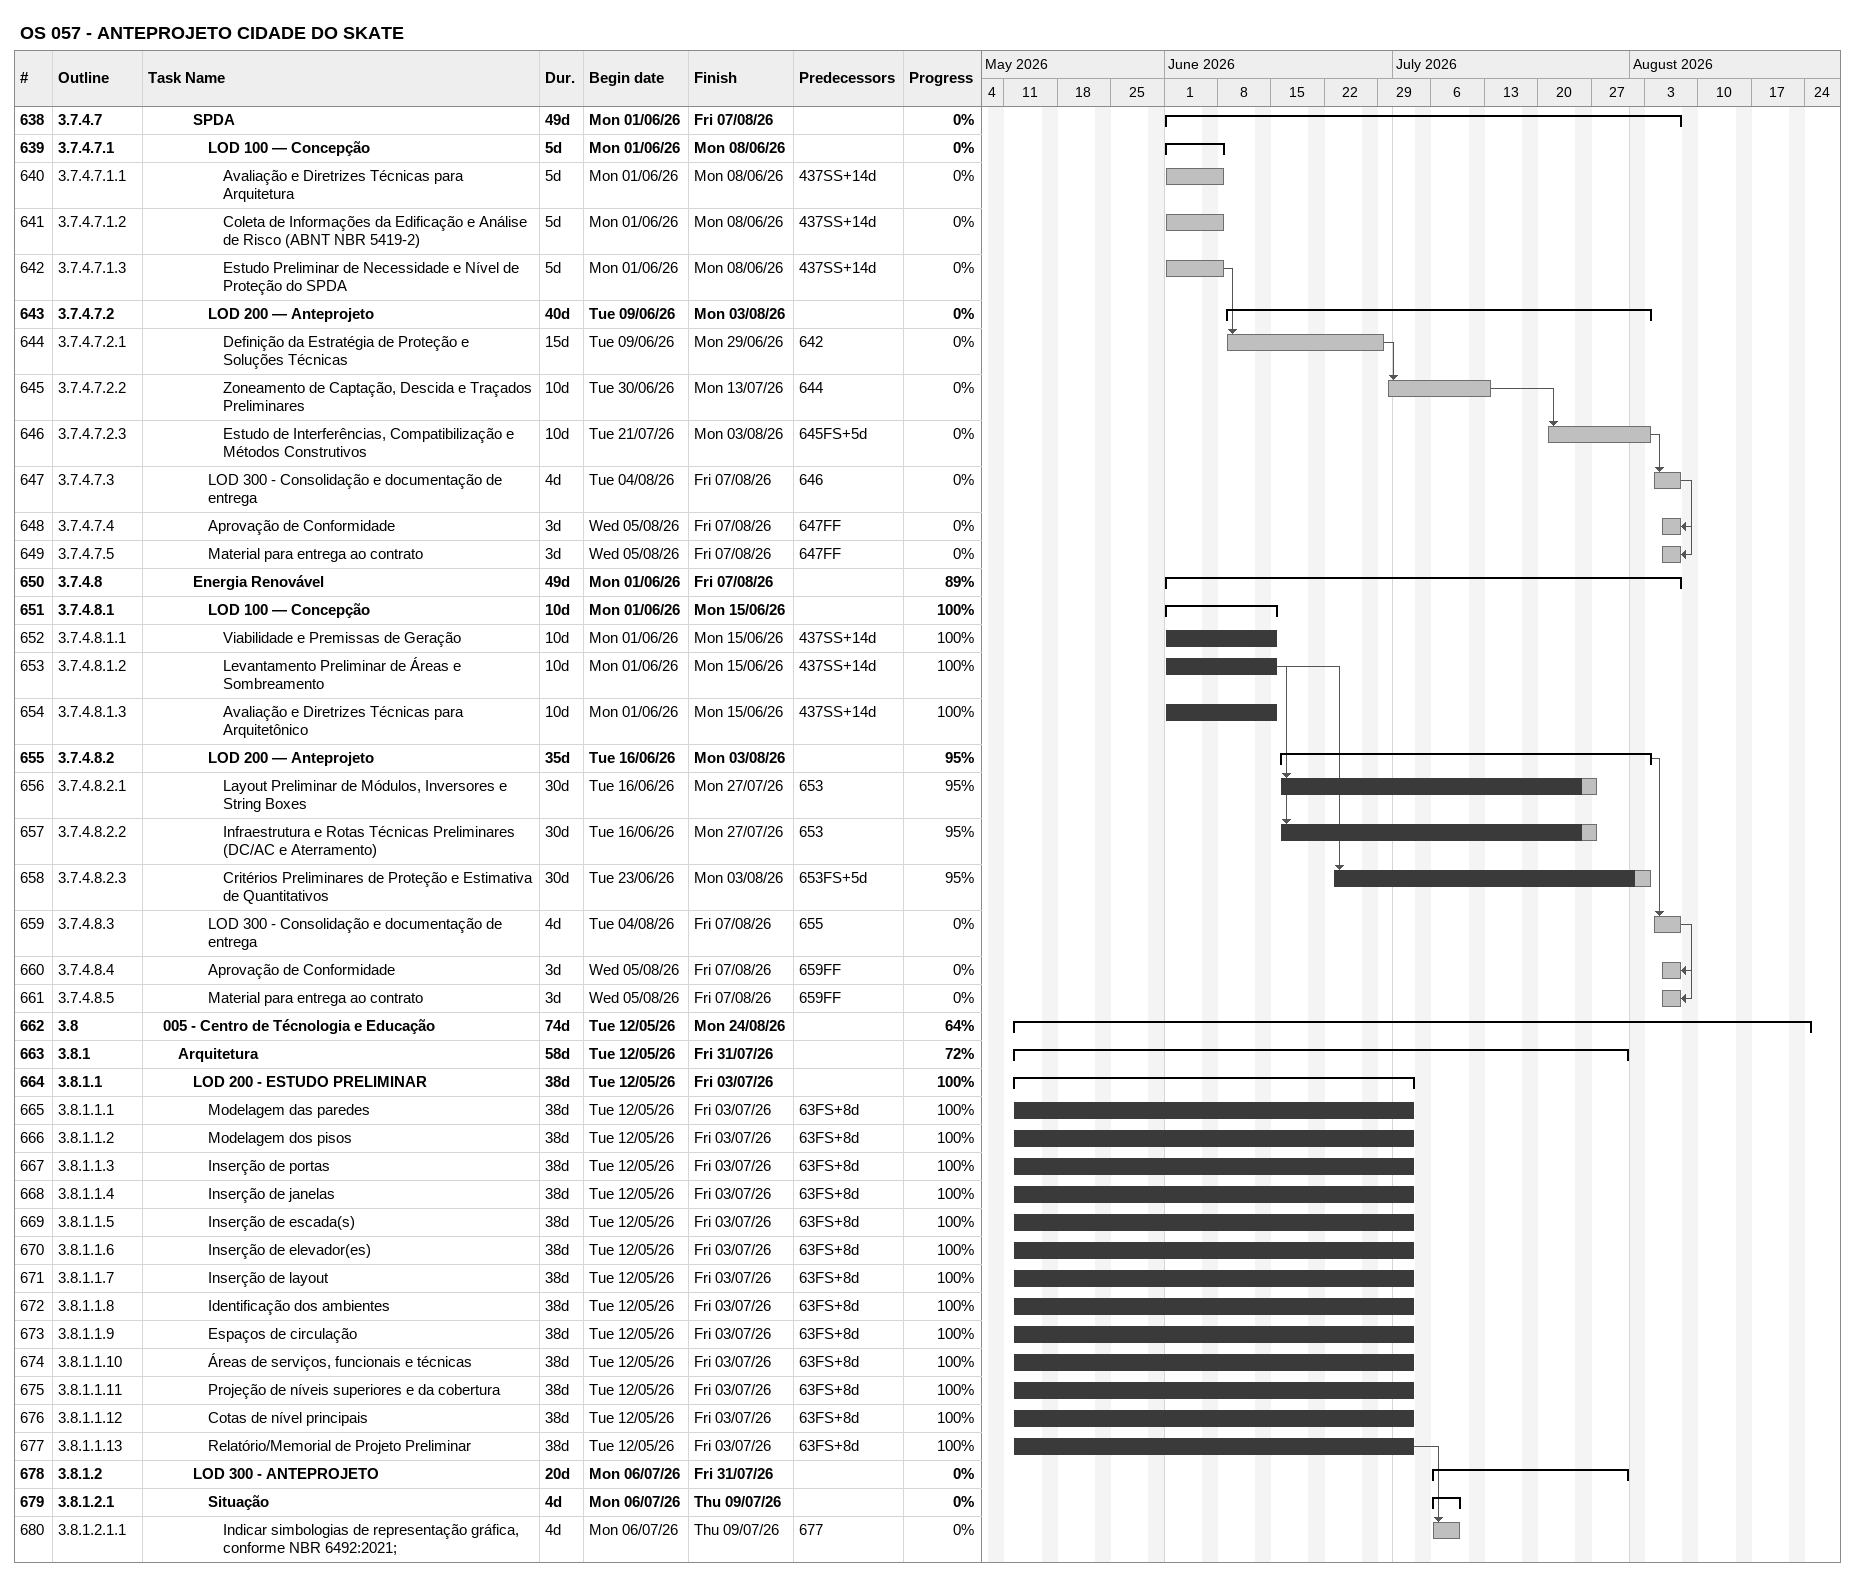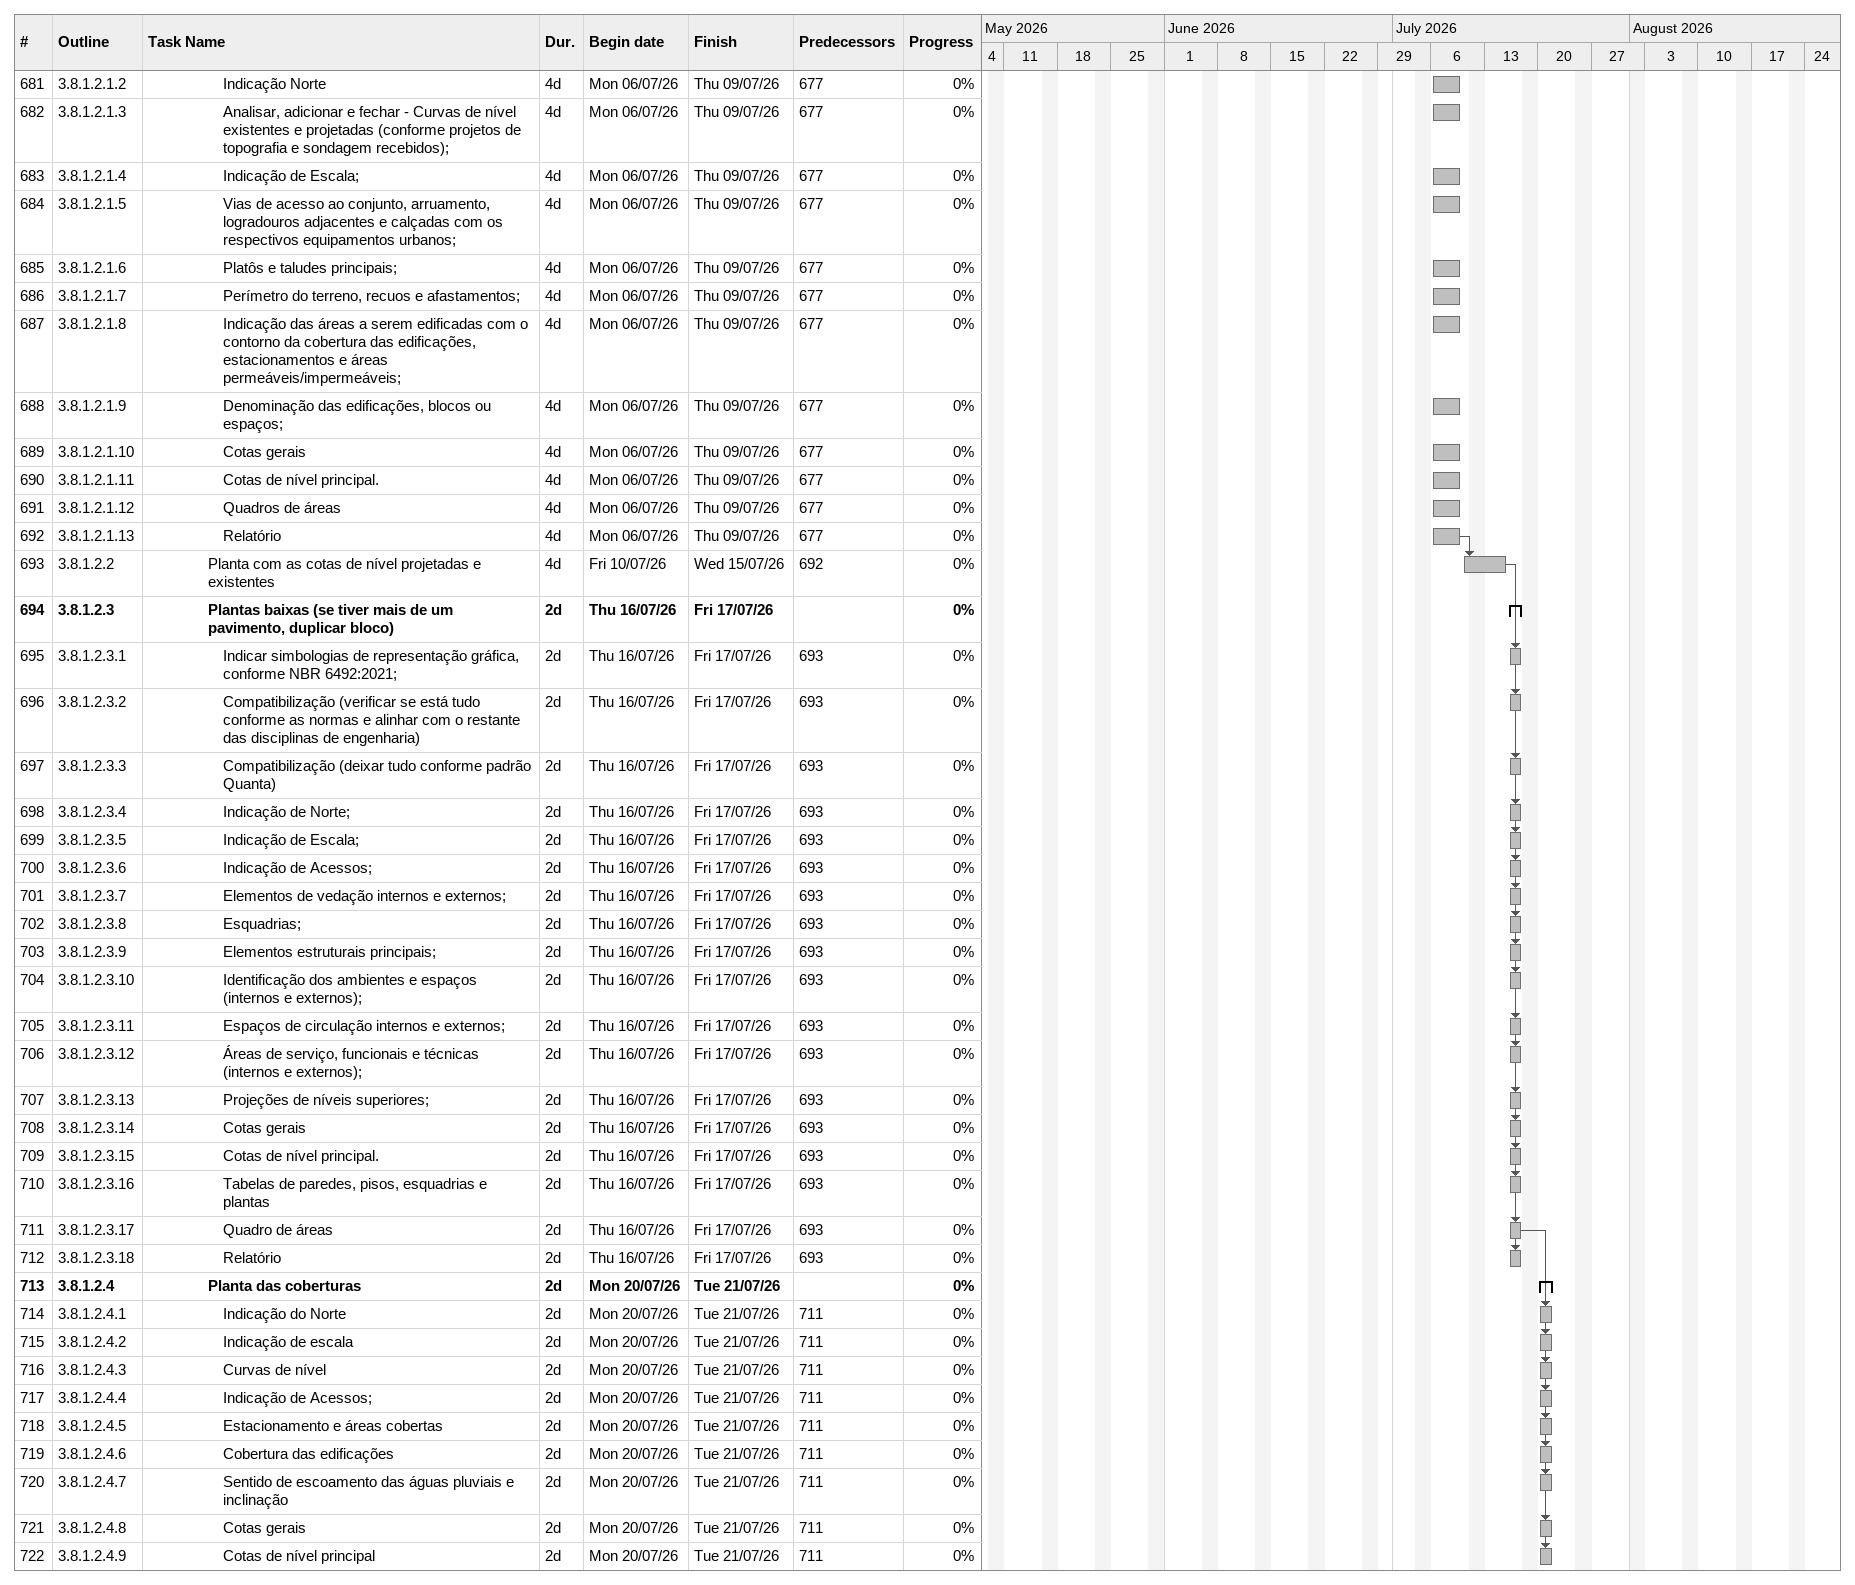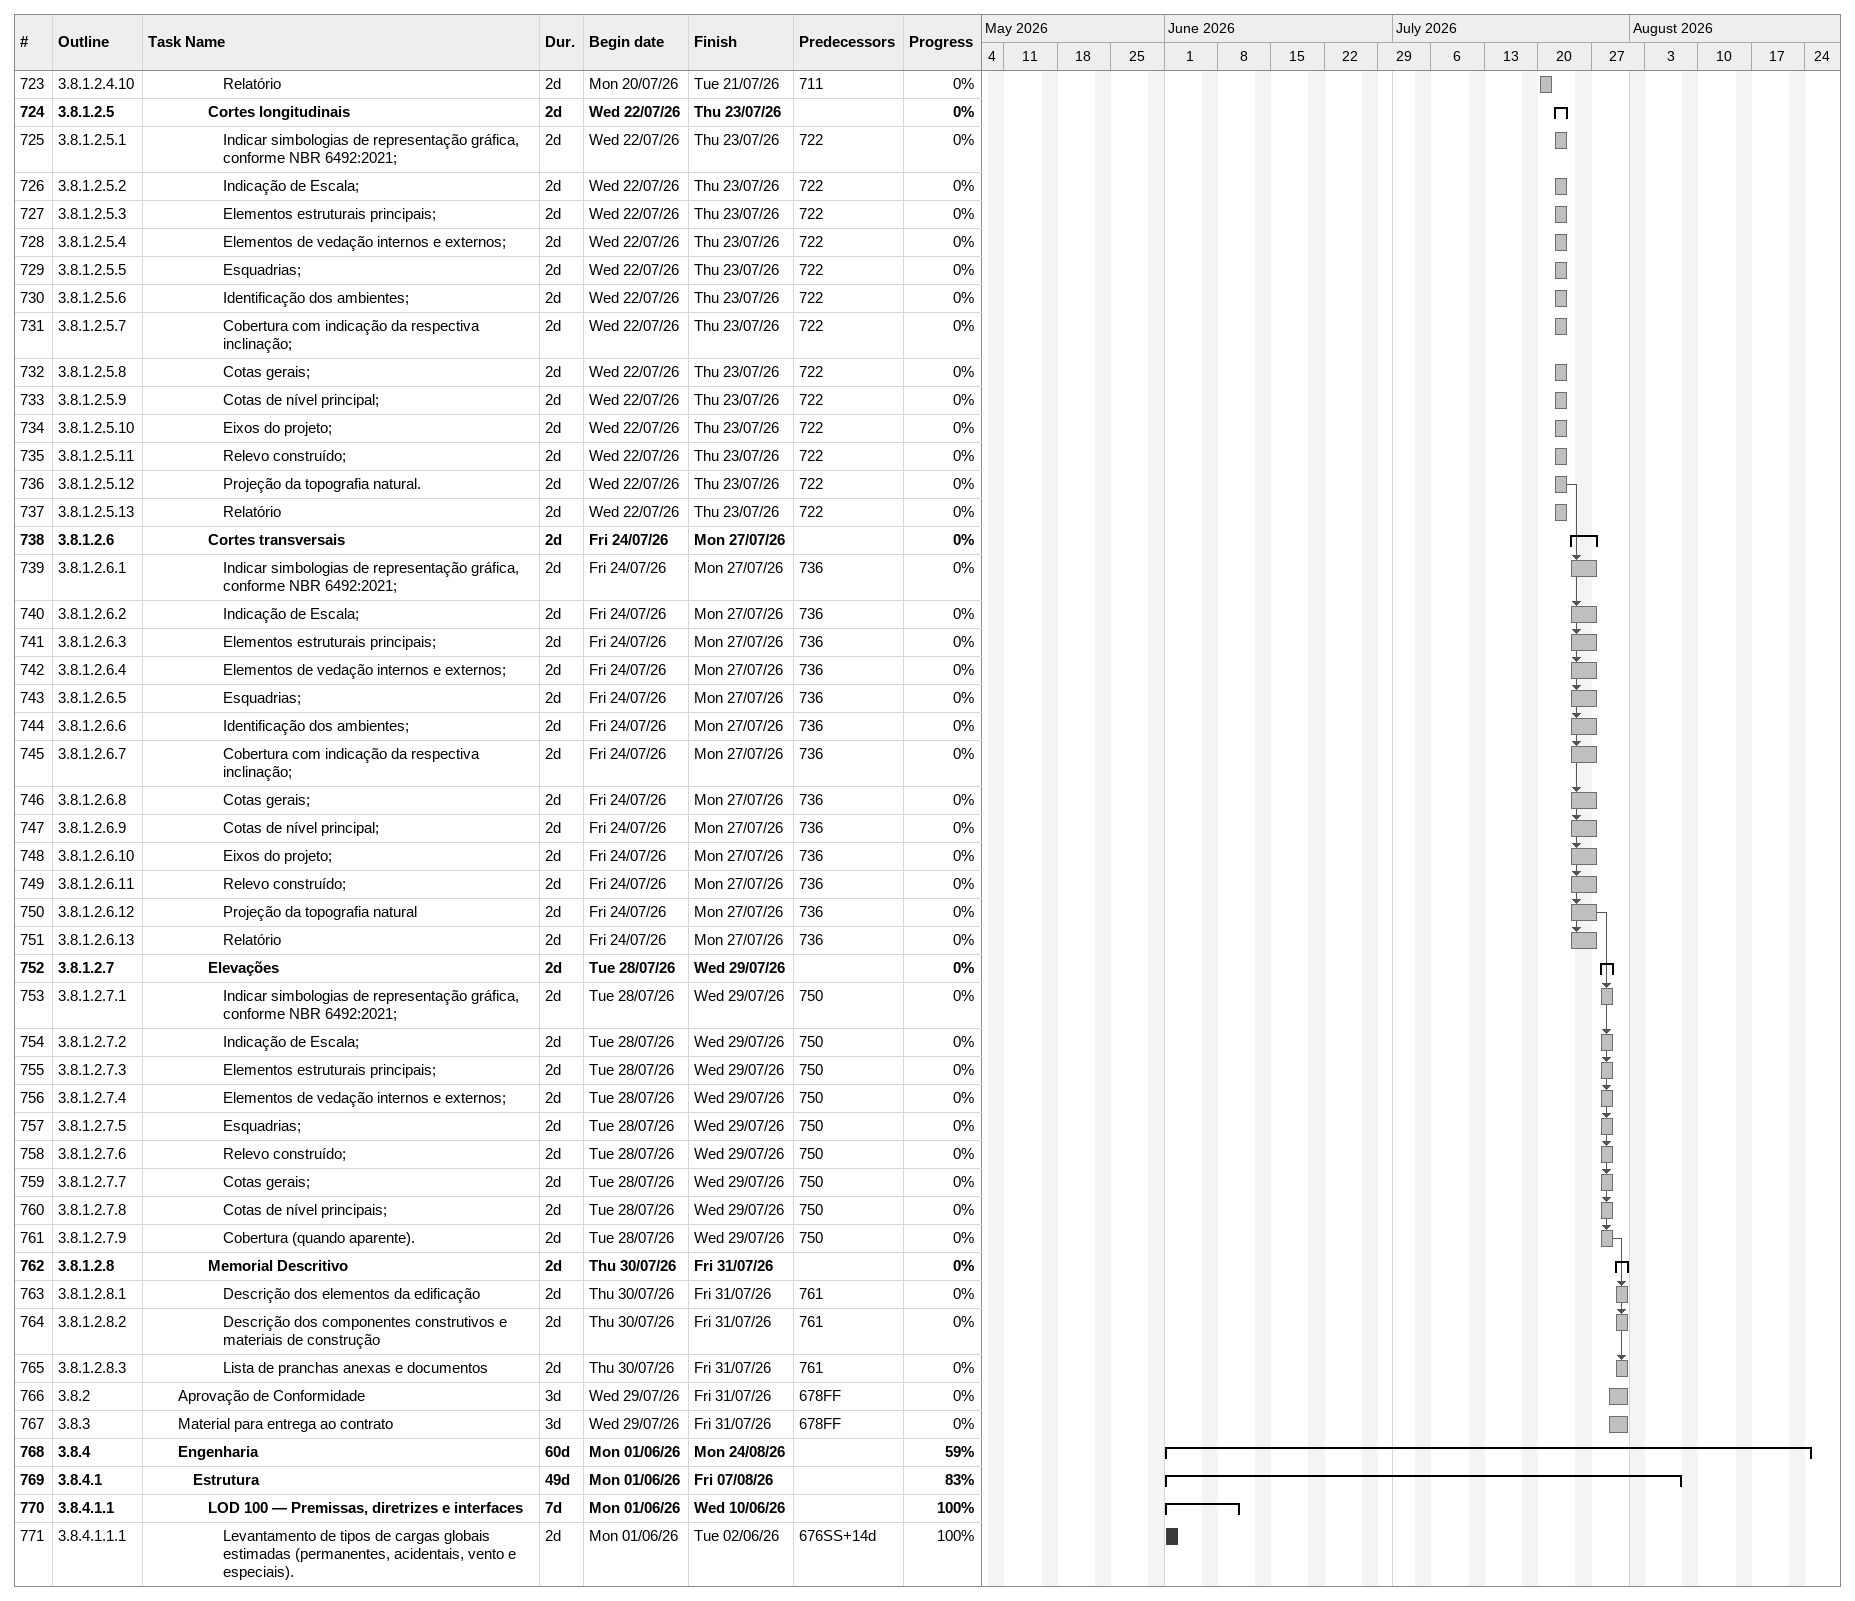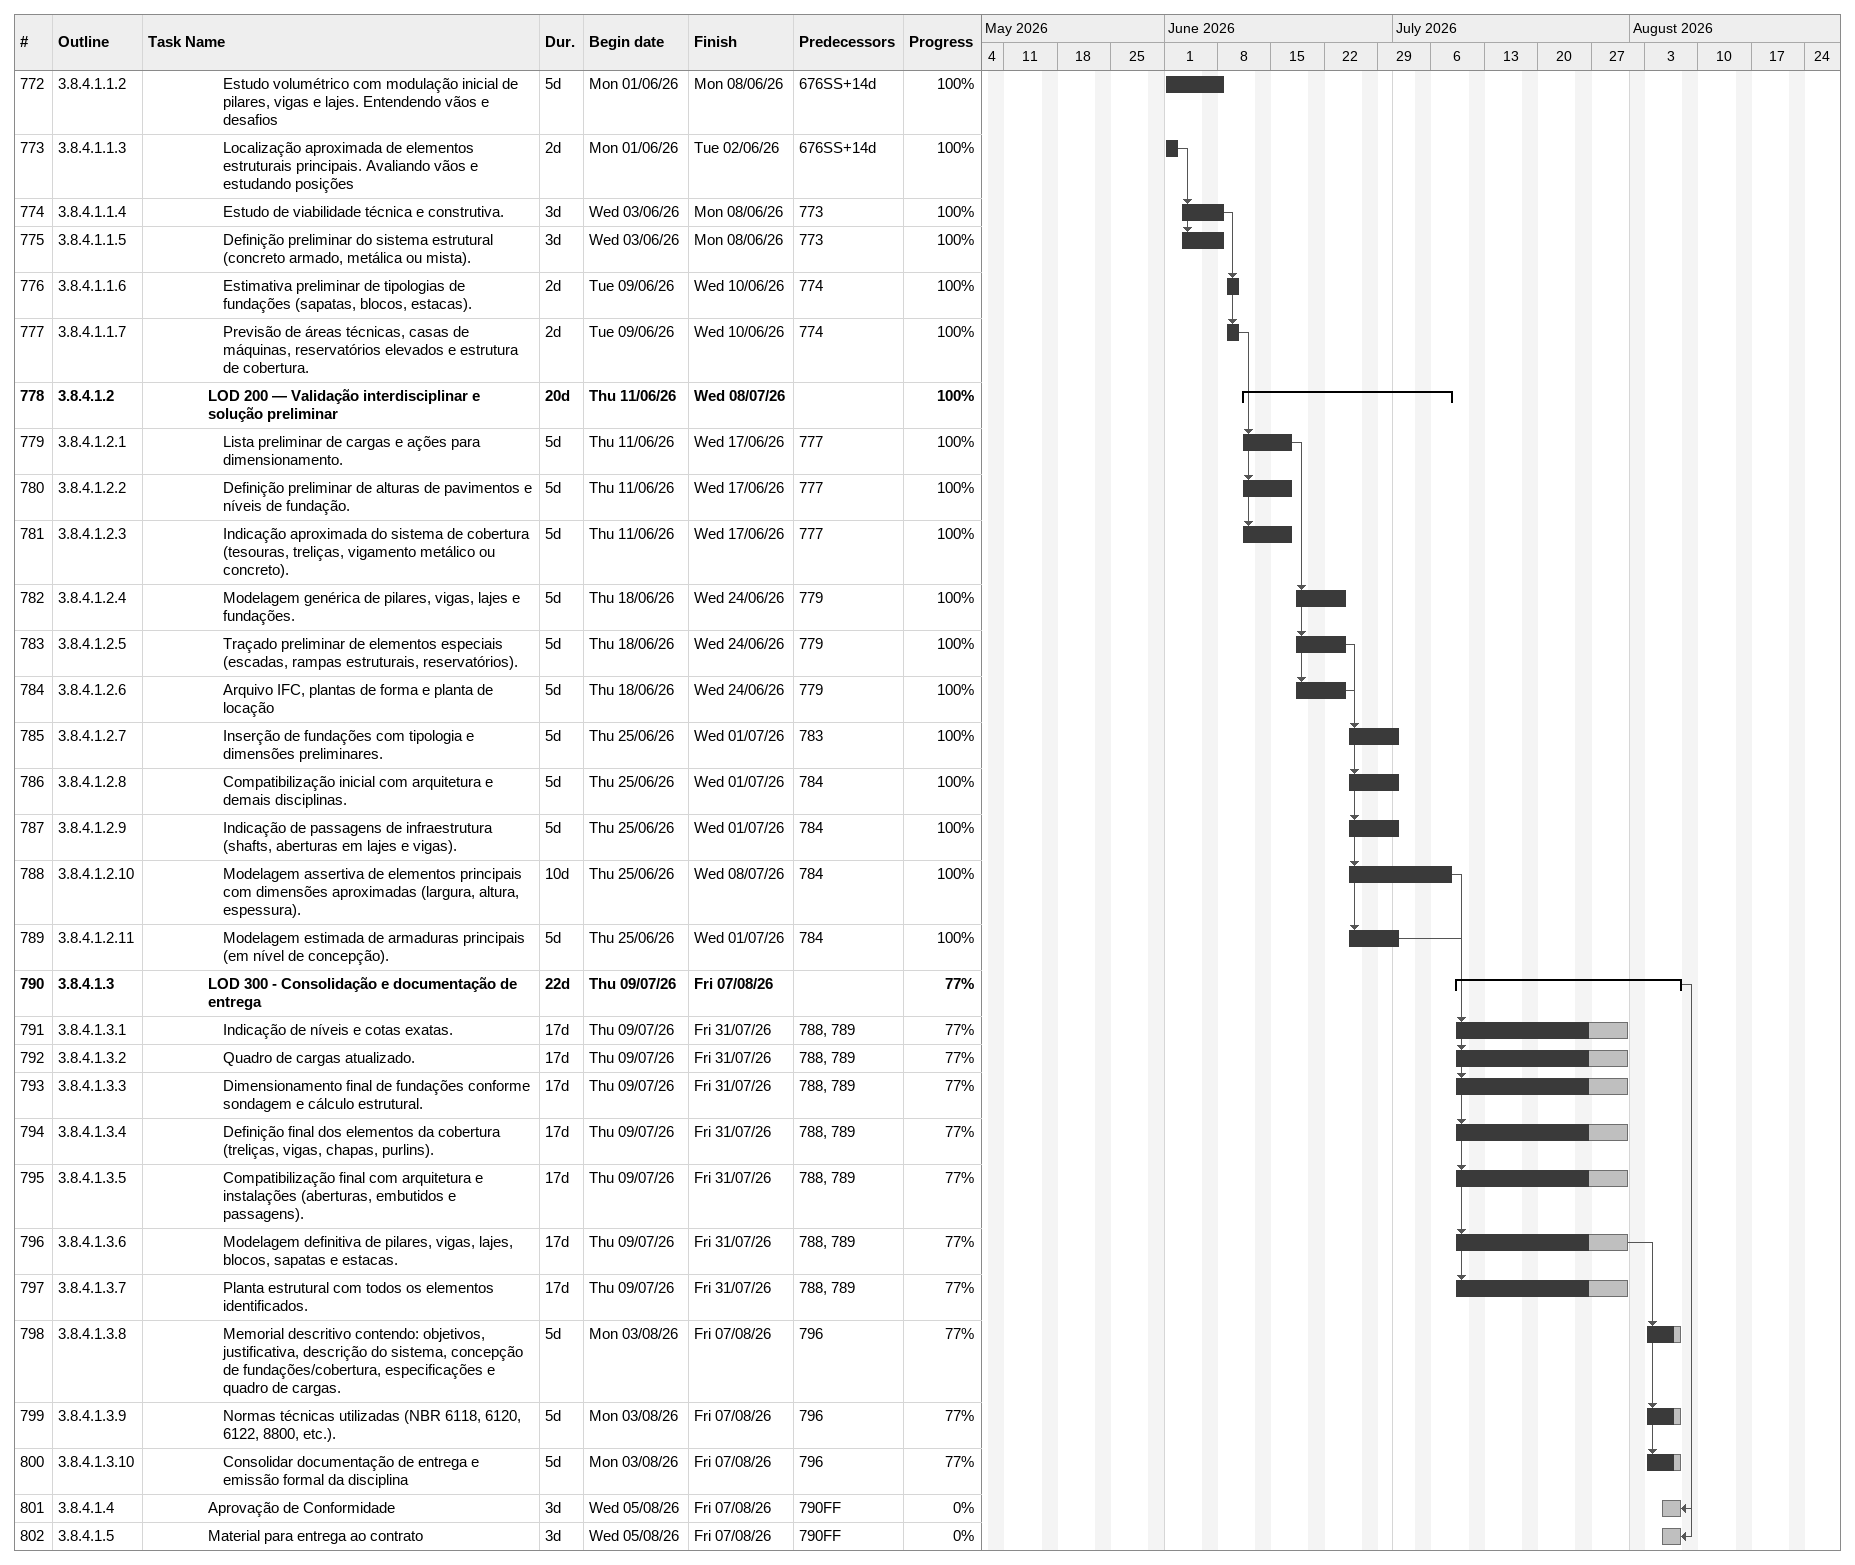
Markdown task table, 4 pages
OS 057 - ANTEPROJETO CIDADE DO SKATE

| ID | WBS | Task | Duration | Start | Finish | Predecessors | % complete |
|---|---|---|---|---|---|---|---|
| 638 | 3.7.4.7 | **SPDA** | 49d | 2026-06-01 | 2026-08-07 |  | 0 |
| 639 | 3.7.4.7.1 | **LOD 100 — Concepção** | 5d | 2026-06-01 | 2026-06-08 |  | 0 |
| 640 | 3.7.4.7.1.1 | Avaliação e Diretrizes Técnicas para Arquitetura | 5d | 2026-06-01 | 2026-06-08 | 437SS+14d | 0 |
| 641 | 3.7.4.7.1.2 | Coleta de Informações da Edificação e Análise de Risco (ABNT NBR 5419-2) | 5d | 2026-06-01 | 2026-06-08 | 437SS+14d | 0 |
| 642 | 3.7.4.7.1.3 | Estudo Preliminar de Necessidade e Nível de Proteção do SPDA | 5d | 2026-06-01 | 2026-06-08 | 437SS+14d | 0 |
| 643 | 3.7.4.7.2 | **LOD 200 — Anteprojeto** | 40d | 2026-06-09 | 2026-08-03 |  | 0 |
| 644 | 3.7.4.7.2.1 | Definição da Estratégia de Proteção e Soluções Técnicas | 15d | 2026-06-09 | 2026-06-29 | 642 | 0 |
| 645 | 3.7.4.7.2.2 | Zoneamento de Captação, Descida e Traçados Preliminares | 10d | 2026-06-30 | 2026-07-13 | 644 | 0 |
| 646 | 3.7.4.7.2.3 | Estudo de Interferências, Compatibilização e Métodos Construtivos | 10d | 2026-07-21 | 2026-08-03 | 645FS+5d | 0 |
| 647 | 3.7.4.7.3 | LOD 300 - Consolidação e documentação de entrega | 4d | 2026-08-04 | 2026-08-07 | 646 | 0 |
| 648 | 3.7.4.7.4 | Aprovação de Conformidade | 3d | 2026-08-05 | 2026-08-07 | 647FF | 0 |
| 649 | 3.7.4.7.5 | Material para entrega ao contrato | 3d | 2026-08-05 | 2026-08-07 | 647FF | 0 |
| 650 | 3.7.4.8 | **Energia Renovável** | 49d | 2026-06-01 | 2026-08-07 |  | 89 |
| 651 | 3.7.4.8.1 | **LOD 100 — Concepção** | 10d | 2026-06-01 | 2026-06-15 |  | 100 |
| 652 | 3.7.4.8.1.1 | Viabilidade e Premissas de Geração | 10d | 2026-06-01 | 2026-06-15 | 437SS+14d | 100 |
| 653 | 3.7.4.8.1.2 | Levantamento Preliminar de Áreas e Sombreamento | 10d | 2026-06-01 | 2026-06-15 | 437SS+14d | 100 |
| 654 | 3.7.4.8.1.3 | Avaliação e Diretrizes Técnicas para Arquitetônico | 10d | 2026-06-01 | 2026-06-15 | 437SS+14d | 100 |
| 655 | 3.7.4.8.2 | **LOD 200 — Anteprojeto** | 35d | 2026-06-16 | 2026-08-03 |  | 95 |
| 656 | 3.7.4.8.2.1 | Layout Preliminar de Módulos, Inversores e String Boxes | 30d | 2026-06-16 | 2026-07-27 | 653 | 95 |
| 657 | 3.7.4.8.2.2 | Infraestrutura e Rotas Técnicas Preliminares (DC/AC e Aterramento) | 30d | 2026-06-16 | 2026-07-27 | 653 | 95 |
| 658 | 3.7.4.8.2.3 | Critérios Preliminares de Proteção e Estimativa de Quantitativos | 30d | 2026-06-23 | 2026-08-03 | 653FS+5d | 95 |
| 659 | 3.7.4.8.3 | LOD 300 - Consolidação e documentação de entrega | 4d | 2026-08-04 | 2026-08-07 | 655 | 0 |
| 660 | 3.7.4.8.4 | Aprovação de Conformidade | 3d | 2026-08-05 | 2026-08-07 | 659FF | 0 |
| 661 | 3.7.4.8.5 | Material para entrega ao contrato | 3d | 2026-08-05 | 2026-08-07 | 659FF | 0 |
| 662 | 3.8 | **005 - Centro de Técnologia e Educação** | 74d | 2026-05-12 | 2026-08-24 |  | 64 |
| 663 | 3.8.1 | **Arquitetura** | 58d | 2026-05-12 | 2026-07-31 |  | 72 |
| 664 | 3.8.1.1 | **LOD 200 - ESTUDO PRELIMINAR** | 38d | 2026-05-12 | 2026-07-03 |  | 100 |
| 665 | 3.8.1.1.1 | Modelagem das paredes | 38d | 2026-05-12 | 2026-07-03 | 63FS+8d | 100 |
| 666 | 3.8.1.1.2 | Modelagem dos pisos | 38d | 2026-05-12 | 2026-07-03 | 63FS+8d | 100 |
| 667 | 3.8.1.1.3 | Inserção de portas | 38d | 2026-05-12 | 2026-07-03 | 63FS+8d | 100 |
| 668 | 3.8.1.1.4 | Inserção de janelas | 38d | 2026-05-12 | 2026-07-03 | 63FS+8d | 100 |
| 669 | 3.8.1.1.5 | Inserção de escada(s) | 38d | 2026-05-12 | 2026-07-03 | 63FS+8d | 100 |
| 670 | 3.8.1.1.6 | Inserção de elevador(es) | 38d | 2026-05-12 | 2026-07-03 | 63FS+8d | 100 |
| 671 | 3.8.1.1.7 | Inserção de layout | 38d | 2026-05-12 | 2026-07-03 | 63FS+8d | 100 |
| 672 | 3.8.1.1.8 | Identificação dos ambientes | 38d | 2026-05-12 | 2026-07-03 | 63FS+8d | 100 |
| 673 | 3.8.1.1.9 | Espaços de circulação | 38d | 2026-05-12 | 2026-07-03 | 63FS+8d | 100 |
| 674 | 3.8.1.1.10 | Áreas de serviços, funcionais e técnicas | 38d | 2026-05-12 | 2026-07-03 | 63FS+8d | 100 |
| 675 | 3.8.1.1.11 | Projeção de níveis superiores e da cobertura | 38d | 2026-05-12 | 2026-07-03 | 63FS+8d | 100 |
| 676 | 3.8.1.1.12 | Cotas de nível principais | 38d | 2026-05-12 | 2026-07-03 | 63FS+8d | 100 |
| 677 | 3.8.1.1.13 | Relatório/Memorial de Projeto Preliminar | 38d | 2026-05-12 | 2026-07-03 | 63FS+8d | 100 |
| 678 | 3.8.1.2 | **LOD 300 - ANTEPROJETO** | 20d | 2026-07-06 | 2026-07-31 |  | 0 |
| 679 | 3.8.1.2.1 | **Situação** | 4d | 2026-07-06 | 2026-07-09 |  | 0 |
| 680 | 3.8.1.2.1.1 | Indicar simbologias de representação gráfica, conforme NBR 6492:2021; | 4d | 2026-07-06 | 2026-07-09 | 677 | 0 |
| 681 | 3.8.1.2.1.2 | Indicação Norte | 4d | 2026-07-06 | 2026-07-09 | 677 | 0 |
| 682 | 3.8.1.2.1.3 | Analisar, adicionar e fechar - Curvas de nível existentes e projetadas (conforme projetos de topografia e sondagem recebidos); | 4d | 2026-07-06 | 2026-07-09 | 677 | 0 |
| 683 | 3.8.1.2.1.4 | Indicação de Escala; | 4d | 2026-07-06 | 2026-07-09 | 677 | 0 |
| 684 | 3.8.1.2.1.5 | Vias de acesso ao conjunto, arruamento, logradouros adjacentes e calçadas com os respectivos equipamentos urbanos; | 4d | 2026-07-06 | 2026-07-09 | 677 | 0 |
| 685 | 3.8.1.2.1.6 | Platôs e taludes principais; | 4d | 2026-07-06 | 2026-07-09 | 677 | 0 |
| 686 | 3.8.1.2.1.7 | Perímetro do terreno, recuos e afastamentos; | 4d | 2026-07-06 | 2026-07-09 | 677 | 0 |
| 687 | 3.8.1.2.1.8 | Indicação das áreas a serem edificadas com o contorno da cobertura das edificações, estacionamentos e áreas permeáveis/impermeáveis; | 4d | 2026-07-06 | 2026-07-09 | 677 | 0 |
| 688 | 3.8.1.2.1.9 | Denominação das edificações, blocos ou espaços; | 4d | 2026-07-06 | 2026-07-09 | 677 | 0 |
| 689 | 3.8.1.2.1.10 | Cotas gerais | 4d | 2026-07-06 | 2026-07-09 | 677 | 0 |
| 690 | 3.8.1.2.1.11 | Cotas de nível principal. | 4d | 2026-07-06 | 2026-07-09 | 677 | 0 |
| 691 | 3.8.1.2.1.12 | Quadros de áreas | 4d | 2026-07-06 | 2026-07-09 | 677 | 0 |
| 692 | 3.8.1.2.1.13 | Relatório | 4d | 2026-07-06 | 2026-07-09 | 677 | 0 |
| 693 | 3.8.1.2.2 | Planta com as cotas de nível projetadas e existentes | 4d | 2026-07-10 | 2026-07-15 | 692 | 0 |
| 694 | 3.8.1.2.3 | **Plantas baixas (se tiver mais de um pavimento, duplicar bloco)** | 2d | 2026-07-16 | 2026-07-17 |  | 0 |
| 695 | 3.8.1.2.3.1 | Indicar simbologias de representação gráfica, conforme NBR 6492:2021; | 2d | 2026-07-16 | 2026-07-17 | 693 | 0 |
| 696 | 3.8.1.2.3.2 | Compatibilização (verificar se está tudo conforme as normas e alinhar com o restante das disciplinas de engenharia) | 2d | 2026-07-16 | 2026-07-17 | 693 | 0 |
| 697 | 3.8.1.2.3.3 | Compatibilização (deixar tudo conforme padrão Quanta) | 2d | 2026-07-16 | 2026-07-17 | 693 | 0 |
| 698 | 3.8.1.2.3.4 | Indicação de Norte; | 2d | 2026-07-16 | 2026-07-17 | 693 | 0 |
| 699 | 3.8.1.2.3.5 | Indicação de Escala; | 2d | 2026-07-16 | 2026-07-17 | 693 | 0 |
| 700 | 3.8.1.2.3.6 | Indicação de Acessos; | 2d | 2026-07-16 | 2026-07-17 | 693 | 0 |
| 701 | 3.8.1.2.3.7 | Elementos de vedação internos e externos; | 2d | 2026-07-16 | 2026-07-17 | 693 | 0 |
| 702 | 3.8.1.2.3.8 | Esquadrias; | 2d | 2026-07-16 | 2026-07-17 | 693 | 0 |
| 703 | 3.8.1.2.3.9 | Elementos estruturais principais; | 2d | 2026-07-16 | 2026-07-17 | 693 | 0 |
| 704 | 3.8.1.2.3.10 | Identificação dos ambientes e espaços (internos e externos); | 2d | 2026-07-16 | 2026-07-17 | 693 | 0 |
| 705 | 3.8.1.2.3.11 | Espaços de circulação internos e externos; | 2d | 2026-07-16 | 2026-07-17 | 693 | 0 |
| 706 | 3.8.1.2.3.12 | Áreas de serviço, funcionais e técnicas (internos e externos); | 2d | 2026-07-16 | 2026-07-17 | 693 | 0 |
| 707 | 3.8.1.2.3.13 | Projeções de níveis superiores; | 2d | 2026-07-16 | 2026-07-17 | 693 | 0 |
| 708 | 3.8.1.2.3.14 | Cotas gerais | 2d | 2026-07-16 | 2026-07-17 | 693 | 0 |
| 709 | 3.8.1.2.3.15 | Cotas de nível principal. | 2d | 2026-07-16 | 2026-07-17 | 693 | 0 |
| 710 | 3.8.1.2.3.16 | Tabelas de paredes, pisos, esquadrias e plantas | 2d | 2026-07-16 | 2026-07-17 | 693 | 0 |
| 711 | 3.8.1.2.3.17 | Quadro de áreas | 2d | 2026-07-16 | 2026-07-17 | 693 | 0 |
| 712 | 3.8.1.2.3.18 | Relatório | 2d | 2026-07-16 | 2026-07-17 | 693 | 0 |
| 713 | 3.8.1.2.4 | **Planta das coberturas** | 2d | 2026-07-20 | 2026-07-21 |  | 0 |
| 714 | 3.8.1.2.4.1 | Indicação do Norte | 2d | 2026-07-20 | 2026-07-21 | 711 | 0 |
| 715 | 3.8.1.2.4.2 | Indicação de escala | 2d | 2026-07-20 | 2026-07-21 | 711 | 0 |
| 716 | 3.8.1.2.4.3 | Curvas de nível | 2d | 2026-07-20 | 2026-07-21 | 711 | 0 |
| 717 | 3.8.1.2.4.4 | Indicação de Acessos; | 2d | 2026-07-20 | 2026-07-21 | 711 | 0 |
| 718 | 3.8.1.2.4.5 | Estacionamento e áreas cobertas | 2d | 2026-07-20 | 2026-07-21 | 711 | 0 |
| 719 | 3.8.1.2.4.6 | Cobertura das edificações | 2d | 2026-07-20 | 2026-07-21 | 711 | 0 |
| 720 | 3.8.1.2.4.7 | Sentido de escoamento das águas pluviais e inclinação | 2d | 2026-07-20 | 2026-07-21 | 711 | 0 |
| 721 | 3.8.1.2.4.8 | Cotas gerais | 2d | 2026-07-20 | 2026-07-21 | 711 | 0 |
| 722 | 3.8.1.2.4.9 | Cotas de nível principal | 2d | 2026-07-20 | 2026-07-21 | 711 | 0 |
| 723 | 3.8.1.2.4.10 | Relatório | 2d | 2026-07-20 | 2026-07-21 | 711 | 0 |
| 724 | 3.8.1.2.5 | **Cortes longitudinais** | 2d | 2026-07-22 | 2026-07-23 |  | 0 |
| 725 | 3.8.1.2.5.1 | Indicar simbologias de representação gráfica, conforme NBR 6492:2021; | 2d | 2026-07-22 | 2026-07-23 | 722 | 0 |
| 726 | 3.8.1.2.5.2 | Indicação de Escala; | 2d | 2026-07-22 | 2026-07-23 | 722 | 0 |
| 727 | 3.8.1.2.5.3 | Elementos estruturais principais; | 2d | 2026-07-22 | 2026-07-23 | 722 | 0 |
| 728 | 3.8.1.2.5.4 | Elementos de vedação internos e externos; | 2d | 2026-07-22 | 2026-07-23 | 722 | 0 |
| 729 | 3.8.1.2.5.5 | Esquadrias; | 2d | 2026-07-22 | 2026-07-23 | 722 | 0 |
| 730 | 3.8.1.2.5.6 | Identificação dos ambientes; | 2d | 2026-07-22 | 2026-07-23 | 722 | 0 |
| 731 | 3.8.1.2.5.7 | Cobertura com indicação da respectiva inclinação; | 2d | 2026-07-22 | 2026-07-23 | 722 | 0 |
| 732 | 3.8.1.2.5.8 | Cotas gerais; | 2d | 2026-07-22 | 2026-07-23 | 722 | 0 |
| 733 | 3.8.1.2.5.9 | Cotas de nível principal; | 2d | 2026-07-22 | 2026-07-23 | 722 | 0 |
| 734 | 3.8.1.2.5.10 | Eixos do projeto; | 2d | 2026-07-22 | 2026-07-23 | 722 | 0 |
| 735 | 3.8.1.2.5.11 | Relevo construído; | 2d | 2026-07-22 | 2026-07-23 | 722 | 0 |
| 736 | 3.8.1.2.5.12 | Projeção da topografia natural. | 2d | 2026-07-22 | 2026-07-23 | 722 | 0 |
| 737 | 3.8.1.2.5.13 | Relatório | 2d | 2026-07-22 | 2026-07-23 | 722 | 0 |
| 738 | 3.8.1.2.6 | **Cortes transversais** | 2d | 2026-07-24 | 2026-07-27 |  | 0 |
| 739 | 3.8.1.2.6.1 | Indicar simbologias de representação gráfica, conforme NBR 6492:2021; | 2d | 2026-07-24 | 2026-07-27 | 736 | 0 |
| 740 | 3.8.1.2.6.2 | Indicação de Escala; | 2d | 2026-07-24 | 2026-07-27 | 736 | 0 |
| 741 | 3.8.1.2.6.3 | Elementos estruturais principais; | 2d | 2026-07-24 | 2026-07-27 | 736 | 0 |
| 742 | 3.8.1.2.6.4 | Elementos de vedação internos e externos; | 2d | 2026-07-24 | 2026-07-27 | 736 | 0 |
| 743 | 3.8.1.2.6.5 | Esquadrias; | 2d | 2026-07-24 | 2026-07-27 | 736 | 0 |
| 744 | 3.8.1.2.6.6 | Identificação dos ambientes; | 2d | 2026-07-24 | 2026-07-27 | 736 | 0 |
| 745 | 3.8.1.2.6.7 | Cobertura com indicação da respectiva inclinação; | 2d | 2026-07-24 | 2026-07-27 | 736 | 0 |
| 746 | 3.8.1.2.6.8 | Cotas gerais; | 2d | 2026-07-24 | 2026-07-27 | 736 | 0 |
| 747 | 3.8.1.2.6.9 | Cotas de nível principal; | 2d | 2026-07-24 | 2026-07-27 | 736 | 0 |
| 748 | 3.8.1.2.6.10 | Eixos do projeto; | 2d | 2026-07-24 | 2026-07-27 | 736 | 0 |
| 749 | 3.8.1.2.6.11 | Relevo construído; | 2d | 2026-07-24 | 2026-07-27 | 736 | 0 |
| 750 | 3.8.1.2.6.12 | Projeção da topografia natural | 2d | 2026-07-24 | 2026-07-27 | 736 | 0 |
| 751 | 3.8.1.2.6.13 | Relatório | 2d | 2026-07-24 | 2026-07-27 | 736 | 0 |
| 752 | 3.8.1.2.7 | **Elevações** | 2d | 2026-07-28 | 2026-07-29 |  | 0 |
| 753 | 3.8.1.2.7.1 | Indicar simbologias de representação gráfica, conforme NBR 6492:2021; | 2d | 2026-07-28 | 2026-07-29 | 750 | 0 |
| 754 | 3.8.1.2.7.2 | Indicação de Escala; | 2d | 2026-07-28 | 2026-07-29 | 750 | 0 |
| 755 | 3.8.1.2.7.3 | Elementos estruturais principais; | 2d | 2026-07-28 | 2026-07-29 | 750 | 0 |
| 756 | 3.8.1.2.7.4 | Elementos de vedação internos e externos; | 2d | 2026-07-28 | 2026-07-29 | 750 | 0 |
| 757 | 3.8.1.2.7.5 | Esquadrias; | 2d | 2026-07-28 | 2026-07-29 | 750 | 0 |
| 758 | 3.8.1.2.7.6 | Relevo construído; | 2d | 2026-07-28 | 2026-07-29 | 750 | 0 |
| 759 | 3.8.1.2.7.7 | Cotas gerais; | 2d | 2026-07-28 | 2026-07-29 | 750 | 0 |
| 760 | 3.8.1.2.7.8 | Cotas de nível principais; | 2d | 2026-07-28 | 2026-07-29 | 750 | 0 |
| 761 | 3.8.1.2.7.9 | Cobertura (quando aparente). | 2d | 2026-07-28 | 2026-07-29 | 750 | 0 |
| 762 | 3.8.1.2.8 | **Memorial Descritivo** | 2d | 2026-07-30 | 2026-07-31 |  | 0 |
| 763 | 3.8.1.2.8.1 | Descrição dos elementos da edificação | 2d | 2026-07-30 | 2026-07-31 | 761 | 0 |
| 764 | 3.8.1.2.8.2 | Descrição dos componentes construtivos e materiais de construção | 2d | 2026-07-30 | 2026-07-31 | 761 | 0 |
| 765 | 3.8.1.2.8.3 | Lista de pranchas anexas e documentos | 2d | 2026-07-30 | 2026-07-31 | 761 | 0 |
| 766 | 3.8.2 | Aprovação de Conformidade | 3d | 2026-07-29 | 2026-07-31 | 678FF | 0 |
| 767 | 3.8.3 | Material para entrega ao contrato | 3d | 2026-07-29 | 2026-07-31 | 678FF | 0 |
| 768 | 3.8.4 | **Engenharia** | 60d | 2026-06-01 | 2026-08-24 |  | 59 |
| 769 | 3.8.4.1 | **Estrutura** | 49d | 2026-06-01 | 2026-08-07 |  | 83 |
| 770 | 3.8.4.1.1 | **LOD 100 — Premissas, diretrizes e interfaces** | 7d | 2026-06-01 | 2026-06-10 |  | 100 |
| 771 | 3.8.4.1.1.1 | Levantamento de tipos de cargas globais estimadas (permanentes, acidentais, vento e especiais). | 2d | 2026-06-01 | 2026-06-02 | 676SS+14d | 100 |
| 772 | 3.8.4.1.1.2 | Estudo volumétrico com modulação inicial de pilares, vigas e lajes. Entendendo vãos e desafios | 5d | 2026-06-01 | 2026-06-08 | 676SS+14d | 100 |
| 773 | 3.8.4.1.1.3 | Localização aproximada de elementos estruturais principais. Avaliando vãos e estudando posições | 2d | 2026-06-01 | 2026-06-02 | 676SS+14d | 100 |
| 774 | 3.8.4.1.1.4 | Estudo de viabilidade técnica e construtiva. | 3d | 2026-06-03 | 2026-06-08 | 773 | 100 |
| 775 | 3.8.4.1.1.5 | Definição preliminar do sistema estrutural (concreto armado, metálica ou mista). | 3d | 2026-06-03 | 2026-06-08 | 773 | 100 |
| 776 | 3.8.4.1.1.6 | Estimativa preliminar de tipologias de fundações (sapatas, blocos, estacas). | 2d | 2026-06-09 | 2026-06-10 | 774 | 100 |
| 777 | 3.8.4.1.1.7 | Previsão de áreas técnicas, casas de máquinas, reservatórios elevados e estrutura de cobertura. | 2d | 2026-06-09 | 2026-06-10 | 774 | 100 |
| 778 | 3.8.4.1.2 | **LOD 200 — Validação interdisciplinar e solução preliminar** | 20d | 2026-06-11 | 2026-07-08 |  | 100 |
| 779 | 3.8.4.1.2.1 | Lista preliminar de cargas e ações para dimensionamento. | 5d | 2026-06-11 | 2026-06-17 | 777 | 100 |
| 780 | 3.8.4.1.2.2 | Definição preliminar de alturas de pavimentos e níveis de fundação. | 5d | 2026-06-11 | 2026-06-17 | 777 | 100 |
| 781 | 3.8.4.1.2.3 | Indicação aproximada do sistema de cobertura (tesouras, treliças, vigamento metálico ou concreto). | 5d | 2026-06-11 | 2026-06-17 | 777 | 100 |
| 782 | 3.8.4.1.2.4 | Modelagem genérica de pilares, vigas, lajes e fundações. | 5d | 2026-06-18 | 2026-06-24 | 779 | 100 |
| 783 | 3.8.4.1.2.5 | Traçado preliminar de elementos especiais (escadas, rampas estruturais, reservatórios). | 5d | 2026-06-18 | 2026-06-24 | 779 | 100 |
| 784 | 3.8.4.1.2.6 | Arquivo IFC, plantas de forma e planta de locação | 5d | 2026-06-18 | 2026-06-24 | 779 | 100 |
| 785 | 3.8.4.1.2.7 | Inserção de fundações com tipologia e dimensões preliminares. | 5d | 2026-06-25 | 2026-07-01 | 783 | 100 |
| 786 | 3.8.4.1.2.8 | Compatibilização inicial com arquitetura e demais disciplinas. | 5d | 2026-06-25 | 2026-07-01 | 784 | 100 |
| 787 | 3.8.4.1.2.9 | Indicação de passagens de infraestrutura (shafts, aberturas em lajes e vigas). | 5d | 2026-06-25 | 2026-07-01 | 784 | 100 |
| 788 | 3.8.4.1.2.10 | Modelagem assertiva de elementos principais com dimensões aproximadas (largura, altura, espessura). | 10d | 2026-06-25 | 2026-07-08 | 784 | 100 |
| 789 | 3.8.4.1.2.11 | Modelagem estimada de armaduras principais (em nível de concepção). | 5d | 2026-06-25 | 2026-07-01 | 784 | 100 |
| 790 | 3.8.4.1.3 | **LOD 300 - Consolidação e documentação de entrega** | 22d | 2026-07-09 | 2026-08-07 |  | 77 |
| 791 | 3.8.4.1.3.1 | Indicação de níveis e cotas exatas. | 17d | 2026-07-09 | 2026-07-31 | 788, 789 | 77 |
| 792 | 3.8.4.1.3.2 | Quadro de cargas atualizado. | 17d | 2026-07-09 | 2026-07-31 | 788, 789 | 77 |
| 793 | 3.8.4.1.3.3 | Dimensionamento final de fundações conforme sondagem e cálculo estrutural. | 17d | 2026-07-09 | 2026-07-31 | 788, 789 | 77 |
| 794 | 3.8.4.1.3.4 | Definição final dos elementos da cobertura (treliças, vigas, chapas, purlins). | 17d | 2026-07-09 | 2026-07-31 | 788, 789 | 77 |
| 795 | 3.8.4.1.3.5 | Compatibilização final com arquitetura e instalações (aberturas, embutidos e passagens). | 17d | 2026-07-09 | 2026-07-31 | 788, 789 | 77 |
| 796 | 3.8.4.1.3.6 | Modelagem definitiva de pilares, vigas, lajes, blocos, sapatas e estacas. | 17d | 2026-07-09 | 2026-07-31 | 788, 789 | 77 |
| 797 | 3.8.4.1.3.7 | Planta estrutural com todos os elementos identificados. | 17d | 2026-07-09 | 2026-07-31 | 788, 789 | 77 |
| 798 | 3.8.4.1.3.8 | Memorial descritivo contendo: objetivos, justificativa, descrição do sistema, concepção de fundações/cobertura, especificações e quadro de cargas. | 5d | 2026-08-03 | 2026-08-07 | 796 | 77 |
| 799 | 3.8.4.1.3.9 | Normas técnicas utilizadas (NBR 6118, 6120, 6122, 8800, etc.). | 5d | 2026-08-03 | 2026-08-07 | 796 | 77 |
| 800 | 3.8.4.1.3.10 | Consolidar documentação de entrega e emissão formal da disciplina | 5d | 2026-08-03 | 2026-08-07 | 796 | 77 |
| 801 | 3.8.4.1.4 | Aprovação de Conformidade | 3d | 2026-08-05 | 2026-08-07 | 790FF | 0 |
| 802 | 3.8.4.1.5 | Material para entrega ao contrato | 3d | 2026-08-05 | 2026-08-07 | 790FF | 0 |
